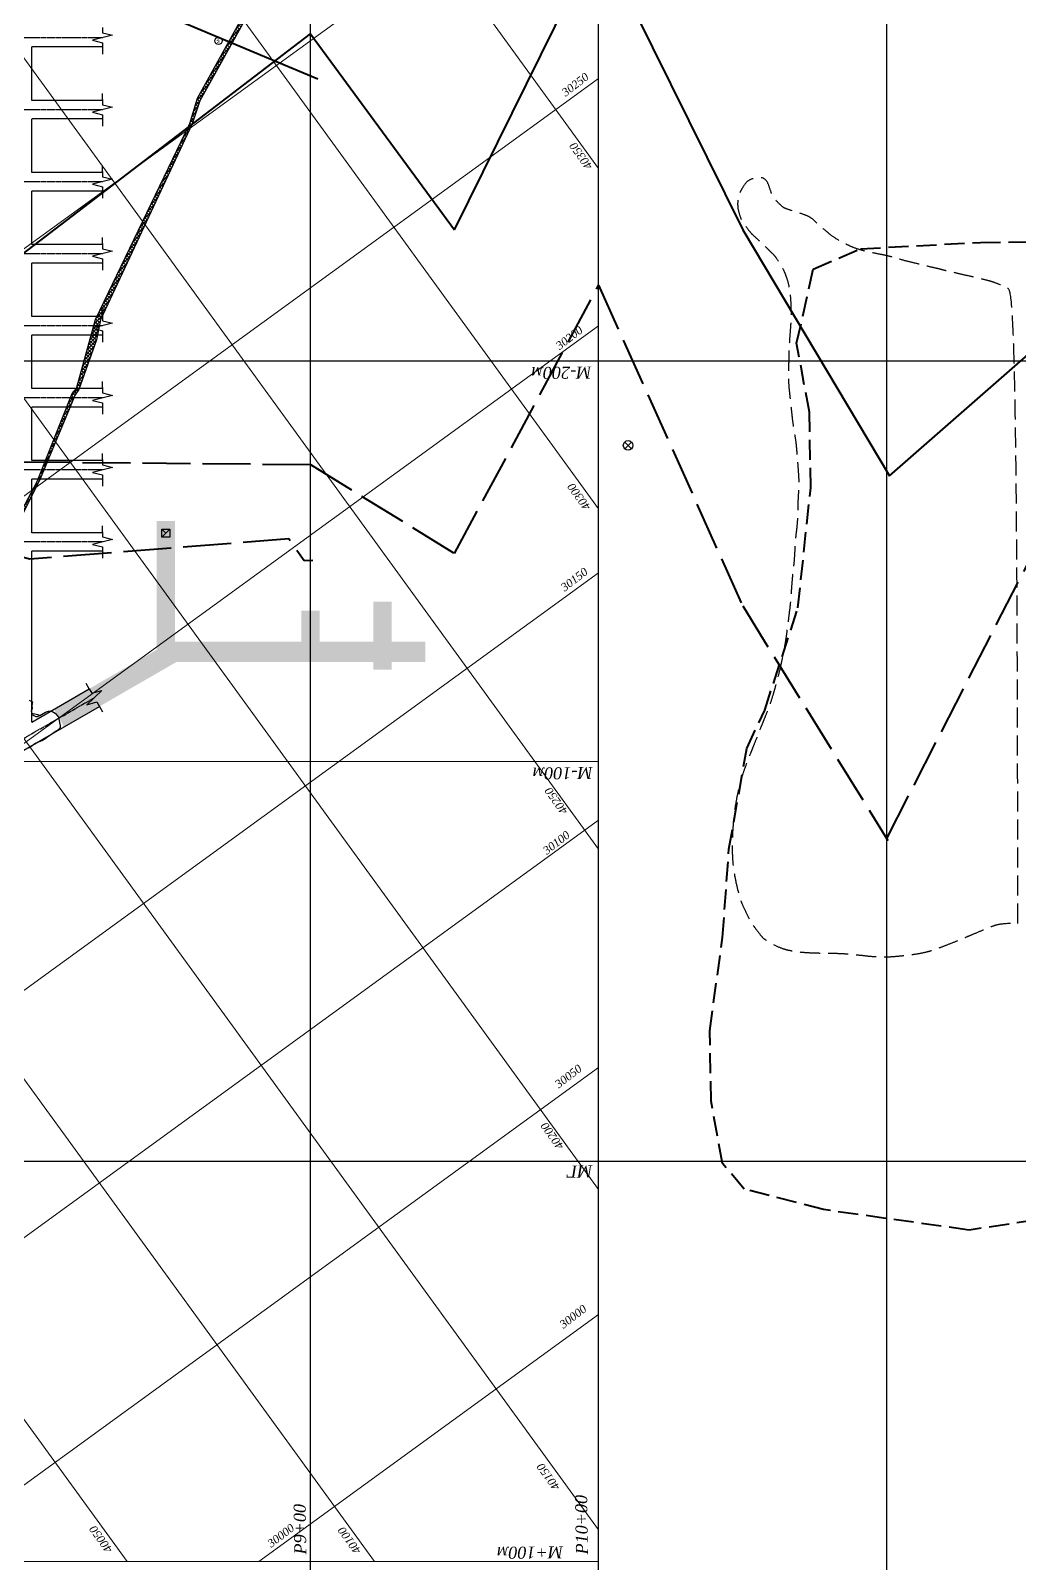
# Model space of a CAD drawing. Header units: millimetres. Extents: x -277 to 3473, y -747 to 1141.
# Drawn here: x 578 to 825.2, y -100.5 to 282.7 of the extents above; entities that cross this region are included whole.
import ezdxf

# ---------------------------------------------------------------- set-up
doc = ezdxf.new("R2010")
doc.units = ezdxf.units.MM
for name, pattern in [('1', [0]), ('ACAD_ISO02W100', [15, 12, -3]), ('DASHDOT', [2.4, 2, -0.2, 0, -0.2]), ('zona5x5', [7, 5, -2])]:
    doc.linetypes.add(name, pattern=pattern)
for name, color, linetype, lineweight in [('Выработки проект', 4, 'Continuous', 30), ('Выработки_факт', 7, 'Continuous', 30), ('Геология ПРГР 2025', 1, 'Continuous', 30), ('Опасная зона 2025', 172, 'Continuous', 40), ('Сетка_геол', 1, 'Continuous', 25), ('Сетка_коорд', 250, 'Continuous', 25)]:
    doc.layers.add(name, color=color, linetype=linetype, lineweight=lineweight)
for name, color, linetype, lineweight, plot in [('Выработки_проект', 4, 'Continuous', 30, False), ('Опасная зона 2023', 1, 'zona5x5', 30, False), ('Оси_проект', 4, 'DASHDOT', 25, False)]:
    doc.layers.add(name, color=color, linetype=linetype, lineweight=lineweight, plot=plot)
doc.layers.add('Г_157_ГКЗ_23', color=1, linetype='Continuous', plot=False)
doc.layers.add('ПРГР_2025 проходка квартал', color=5, linetype='Continuous')
doc.layers.add('СЕТКА', color=1, linetype='Continuous')
doc.styles.add('ГХИ_2.304А', font='2304a_gxi.shx')
doc.styles.add('Сетка_геол', font='timesi.ttf', dxfattribs={"height": 3})
doc.styles.add('Сетка_коорд', font='timesi.ttf', dxfattribs={"height": 2})

msp = doc.modelspace()

# ---------------------------------------------------------------- hatches: boundary and pattern name
at = {"layer": 'Геология ПРГР 2025', "linetype": 'ByBlock', "lineweight": 20, "ltscale": 0.05, "true_color": 0x000000}
h = msp.add_hatch(dxfattribs=at)
h.set_pattern_fill('ANSI37', color=18, scale=5, angle=92)
h.set_pattern_definition([(137, (288.01474, -10140.75063), (-0.426248975, -0.457096064), []), (227, (288.01474, -10140.75063), (0.457096064, -0.426248975), [])])
h.paths.add_polyline_path([(562.76, 339.97), (570.06, 357.39), (571.33, 359.05), (572.44, 362.94), (573.99, 364.78), (575.19, 368.77), (574.34, 364.96), (572.84, 363.08), (571.68, 358.88), (570.35, 357.06), (562.76, 339.77), (558.73, 332.14), (556.95, 328.27), (547.32, 313.3), (547.22, 312.01), (546.81, 307.17), (546.43, 305.41), (545, 298.77), (545.82, 305.42), (546.04, 307.18), (546.42, 311.8), (546.52, 313.02), (556.76, 328.22), (558.54, 332.08), (562.76, 339.97)], flags=17)
h.paths.add_polyline_path([(608.28, 365.17), (613.67, 375.58), (617.43, 388.76), (619.28, 390.53), (625.12, 396.88), (626.65, 398.14), (628.3, 401.99), (630.8, 405.26), (635.39, 414.82), (638.44, 420.97), (639.71, 422.27), (644.22, 430.55), (647.47, 437.83), (649.39, 441.01), (649.49, 441.14), (649.9, 441.62), (659.66, 459.66), (660.31, 461.52), (668.77, 475.57), (669.24, 476.17), (671.15, 478.4), (673.95, 486.6), (681.3, 498.23), (713.78, 549.62), (713.8, 550.62), (713.91, 555.02), (713.94, 556.28), (714.09, 561.89), (714.88, 556.87), (714.2, 552.02), (714.38, 550.88), (714.23, 549.79), (681.43, 497.2), (678.87, 490), (671.45, 478.1), (669.04, 475.02), (660.22, 460.87), (659.64, 459.24), (650.16, 441.6), (649.61, 440.9), (646.37, 433.63), (644.47, 430.51), (639.95, 422.23), (638.63, 420.87), (635.66, 414.73), (630.98, 405.19), (628.46, 401.92), (626.77, 398.08), (625.04, 396.08), (623.92, 394.79), (622.45, 393.59), (619.79, 390.53), (618.12, 388.76), (617.34, 387.39), (614.09, 375.51), (608.65, 365.11), (600.77, 349.07), (599.04, 346.64), (600.93, 349.78), (608.28, 365.17)], flags=17)
h.paths.add_polyline_path([(353.39, -260.8), (354.92, -258.17), (354.92, -258.17), (379.92, -216.49), (379.92, -216.49), (383.16, -211.49), (383.16, -211.49), (383.16, -211.49), (423.41, -138.23), (423.41, -138.23), (423.41, -138.23), (427.56, -131.56), (427.56, -131.56), (453.77, -75.6), (456.67, -71.25), (456.67, -71.25), (474.91, -49.76), (477.69, -44.93), (477.69, -44.93), (498.6, -14.38), (498.6, -14.38), (498.6, -14.38), (501.31, -9.13), (506.5, 1.77), (506.5, 1.77), (510.96, 11.8), (510.96, 11.8), (517.47, 24.86), (517.47, 24.86), (520.48, 31.31), (520.48, 31.31), (524.27, 39.28), (542.47, 77.88), (542.47, 77.88), (546.09, 84.89), (552.65, 95.85), (554.08, 100.74), (558.13, 113.34), (558.13, 113.34), (562.5, 127.56), (563.65, 130.83), (566.23, 138.96), (566.23, 138.96), (570.45, 152.37), (572.99, 157.41), (579.68, 169.99), (588.44, 191.99), (588.44, 191.99), (589.5, 193.19), (589.5, 193.19), (589.5, 193.19), (589.5, 193.19), (594.27, 210.45), (594.27, 210.45), (617.81, 259.43), (619.74, 265.8), (619.74, 265.8), (653.1, 325.95), (653.1, 325.95), (653.1, 325.95), (653.1, 325.95), (655.72, 334.34), (659.9, 346.73), (659.9, 346.73), (661.36, 350.21), (703.28, 402.33), (703.28, 402.33), (703.28, 402.33), (705.78, 405.64), (705.78, 405.64), (793.9, 557.4), (793.9, 557.4), (793.9, 557.4), (796.7, 562.52), (798.64, 565.88), (798.64, 565.88), (798.64, 565.88), (798.64, 565.88), (798.64, 565.88), (797.32, 562.47), (797.32, 562.47), (794.53, 557.39), (794.53, 557.39), (706.41, 405.52), (706.41, 405.52), (704.02, 402.17), (704.02, 402.17), (704.02, 402.17), (661.92, 349.5), (655.95, 333.54), (655.95, 333.54), (653.91, 325.48), (653.91, 325.48), (653.91, 325.48), (620.31, 265.12), (620.31, 265.12), (620.31, 265.12), (618.39, 259.39), (618.39, 259.39), (595.51, 210.39), (595.51, 210.39), (594.51, 205.34), (594.51, 205.34), (590.11, 192.94), (589.14, 191.63), (580.21, 170.07), (580.21, 170.07), (573.81, 157.45), (573.81, 157.45), (571.29, 152.37), (571.29, 152.37), (567.12, 138.84), (567.12, 138.84), (564.69, 130.58), (563.99, 127.72), (563.99, 127.72), (559.28, 113.16), (559.28, 113.16), (555.6, 100.66), (555.6, 100.66), (554.13, 96.72), (554.13, 96.72), (547.59, 85.96), (543.39, 77.5), (543.39, 77.5), (543.39, 77.5), (525.72, 38.65), (521.56, 30.57), (521.56, 30.57), (518.1, 23.71), (518.1, 23.71), (511.3, 10.42), (511.3, 10.42), (506.6, 0.62), (506.6, 0.62), (506.6, 0.62), (501.3, -10.36), (501.3, -10.36), (498.67, -15), (498.67, -15), (478.31, -45.36), (478.31, -45.36), (475.58, -49.98), (475.58, -49.98), (457.69, -70.95), (457.69, -70.95), (454.78, -75.66), (454.78, -75.66), (427.79, -132.62), (427.79, -132.62), (424.13, -138.48), (424.13, -138.48), (424.13, -138.48), (383.66, -211.65), (383.66, -211.65), (380.6, -216.74), (380.6, -216.74), (380.6, -216.74), (355.93, -258.49), (355.93, -258.49), (354.3, -261.09), (354.3, -261.09), (344.95, -275.27), (344.95, -275.27), (340.23, -281.91), (340.23, -281.91), (296.72, -356.17), (296.72, -356.17), (283.11, -368.01), (283.11, -368.01), (273.82, -375.41), (281.65, -368.23), (293.75, -357.34), (293.75, -357.34), (293.72, -357.35), (338.85, -282.4), (338.85, -282.4), (343.92, -274.99), (343.92, -274.99), (353.39, -260.8)])
at = {"layer": 'ПРГР_2025 проходка квартал'}
h = msp.add_hatch(color=46, dxfattribs=at)
h.dxf.hatch_style = 1
h.paths.add_polyline_path([(627.72, 532.23), (627.72, 553.42), (632.32, 553.42), (632.32, 532.23)])
h.paths.add_polyline_path([(627.71, 562.42), (627.71, 566.42), (632.31, 566.42), (632.31, 562.42)])
h.paths.add_polyline_path([(609.52, 127.85), (609.52, 160.06), (614.12, 160.06), (614.12, 129.95), (613.15, 129.95)])
h.paths.add_polyline_path([(645.71, 129.95), (645.71, 137.7), (650.31, 137.7), (650.31, 129.95)])
h.paths.add_polyline_path([(663.71, 129.95), (663.71, 139.95), (668.31, 139.95), (668.31, 129.95)])
h.paths.add_polyline_path([(663.71, 122.9), (663.71, 124.85), (668.31, 124.85), (668.31, 122.9)])
h.paths.add_polyline_path([(573.71, 288.57), (573.71, 306.55), (578.31, 306.55), (578.31, 288.57)])
h.paths.add_polyline_path([(591.71, 301.2), (591.71, 305.36), (596.31, 305.36), (596.31, 301.2)])
h = msp.add_hatch(color=46, dxfattribs=at)
h.dxf.hatch_style = 1
h.paths.add_polyline_path([(586.41, 108.62), (583.86, 113.04), (613.15, 129.95), (676.68, 129.95), (676.68, 124.85), (614.52, 124.85)])

# ---------------------------------------------------------------- linework, layer by layer
at = {"layer": 'Выработки проект'}
for p, q in [((610.82, 156.06), (612.82, 158.06)), ((611.82, 157.06), (610.82, 158.06))]:
    msp.add_line(p, q, dxfattribs=at)
msp.add_lwpolyline([(610.82, 156.06), (610.82, 158.06), (612.82, 158.06), (612.82, 156.06)], close=True, dxfattribs=at)
at = {"layer": 'Выработки_проект'}
for p, q in [((595.98, 278.57), (578.31, 278.57)), ((595.98, 278.57), (578.31, 278.57)), ((595.98, 265.17), (578.31, 265.17)), ((595.98, 265.17), (578.31, 265.17)), ((595.98, 260.57), (578.31, 260.57)), ((595.98, 260.57), (578.31, 260.57)), ((595.98, 247.16), (578.31, 247.16)), ((595.98, 247.16), (578.31, 247.16)), ((595.98, 242.56), (578.31, 242.56)), ((595.98, 242.56), (578.31, 242.56)), ((595.98, 229.16), (578.31, 229.16)), ((595.98, 229.16), (578.31, 229.16)), ((595.98, 224.56), (578.31, 224.56)), ((595.98, 224.56), (578.31, 224.56)), ((595.98, 211.16), (578.31, 211.16)), ((595.98, 211.16), (578.31, 211.16)), ((595.98, 206.56), (578.31, 206.56)), ((595.98, 206.56), (578.31, 206.56)), ((595.98, 193.16), (578.31, 193.16)), ((595.98, 193.16), (578.31, 193.16)), ((595.98, 188.56), (578.31, 188.56)), ((595.98, 188.56), (578.31, 188.56)), ((595.98, 175.16), (578.31, 175.16)), ((595.98, 175.16), (578.31, 175.16)), ((595.98, 170.56), (578.31, 170.56)), ((595.98, 170.56), (578.31, 170.56)), ((595.98, 157.16), (578.31, 157.16)), ((595.98, 157.16), (578.31, 157.16)), ((595.98, 152.56), (578.31, 152.56)), ((595.98, 152.56), (578.31, 152.56))]:
    msp.add_line(p, q, dxfattribs=at)
for points in [[(598.48, 281.49), (593.48, 280.24)], [(593.48, 280.24), (595.98, 279.61)], [(595.98, 283.41), (595.98, 282.11)], [(595.98, 282.11), (598.48, 281.49)], [(578.3, 265.16), (578.3, 278.57)], [(595.98, 279.61), (595.98, 278.31)], [(595.98, 278.31), (595.98, 276.81)], [(595.98, 265.41), (595.98, 266.91)], [(595.98, 265.41), (595.98, 264.11)], [(578.3, 247.16), (578.3, 260.56)], [(598.48, 263.49), (593.48, 262.24)], [(593.48, 262.24), (595.98, 261.61)], [(595.98, 264.11), (598.48, 263.49)], [(595.98, 261.61), (595.98, 260.31)], [(595.98, 260.31), (595.98, 258.81)], [(598.48, 245.49), (593.48, 244.24)], [(595.98, 247.41), (595.98, 248.91)], [(595.98, 247.41), (595.98, 246.11)], [(595.98, 246.11), (598.48, 245.49)], [(578.3, 229.16), (578.3, 242.56)], [(593.48, 244.24), (595.98, 243.61)], [(595.98, 243.61), (595.98, 242.31)], [(595.98, 242.31), (595.98, 240.81)], [(595.98, 229.41), (595.98, 230.91)], [(598.48, 227.49), (593.48, 226.24)], [(593.48, 226.24), (595.98, 225.61)], [(595.98, 229.41), (595.98, 228.11)], [(595.98, 228.11), (598.48, 227.49)], [(578.3, 211.16), (578.3, 224.56)], [(595.98, 225.61), (595.98, 224.31)], [(595.98, 224.31), (595.98, 222.81)], [(595.98, 211.41), (595.98, 212.91)], [(595.98, 211.41), (595.98, 210.11)], [(598.48, 209.49), (593.48, 208.24)], [(593.48, 208.24), (595.98, 207.61)], [(595.98, 210.11), (598.48, 209.49)], [(595.98, 207.61), (595.98, 206.31)], [(578.3, 193.16), (578.3, 206.56)], [(595.98, 206.31), (595.98, 204.81)], [(595.98, 193.41), (595.98, 194.91)], [(595.98, 193.41), (595.98, 192.11)], [(595.98, 192.11), (598.48, 191.49)], [(578.3, 175.16), (578.3, 188.56)], [(598.48, 191.49), (593.48, 190.24)], [(593.48, 190.24), (595.98, 189.61)], [(595.98, 189.61), (595.98, 188.31)], [(595.98, 188.31), (595.98, 186.81)], [(595.98, 175.41), (595.98, 176.91)], [(598.48, 173.49), (593.48, 172.24)], [(595.98, 175.41), (595.98, 174.11)], [(595.98, 174.11), (598.48, 173.49)], [(578.31, 157.16), (578.3, 170.56)], [(593.48, 172.24), (595.98, 171.61)], [(595.98, 171.61), (595.98, 170.31)], [(595.98, 170.31), (595.98, 168.81)], [(595.98, 157.41), (595.98, 158.91)], [(595.98, 157.41), (595.98, 156.11)], [(598.48, 155.49), (593.48, 154.24)], [(593.48, 154.24), (595.98, 153.61)], [(595.98, 156.11), (598.48, 155.49)], [(595.98, 153.61), (595.98, 152.31)], [(578.31, 109.83), (578.31, 152.56)], [(595.98, 152.31), (595.98, 150.81)], [(592.67, 118.13), (591.92, 119.43)], [(578.31, 109.83), (592.67, 118.13)], [(595.8, 117.71), (592.09, 114.13)], [(592.67, 118.13), (593.32, 117)], [(593.32, 117), (595.8, 117.71)], [(581.11, 105.56), (595.22, 113.71)], [(592.09, 114.13), (594.57, 114.84)], [(594.57, 114.84), (595.22, 113.71)], [(595.22, 113.71), (595.97, 112.41)], [(525.27, 73.33), (581.11, 105.56)]]:
    msp.add_lwpolyline(points, dxfattribs=at)
at = {"layer": 'Выработки_факт'}
for p, q in [((728.22, 178.12), (726.52, 179.81)), ((728.22, 179.81), (726.52, 178.12))]:
    msp.add_line(p, q, dxfattribs=at)
for points in [[(577.7, 115.26), (578.47, 114.91), (578.51, 114.79), (578.44, 114.47), (578.38, 113.88), (578.43, 113.25), (578.17, 112.54), (578.33, 111.96)], [(580.34, 111.49), (580.72, 111.69), (581.78, 112.31), (582.53, 112.55), (583.19, 112.59), (584.19, 112.03), (585.02, 111.06), (585.27, 109.71), (585.45, 108.99), (585.38, 108.43), (585.02, 107.89), (584.15, 107.34), (583.57, 106.93), (582.74, 106.37), (582.3, 106.1), (581.55, 105.56), (580.83, 105.13), (580.02, 104.77), (579.38, 104.53), (578.78, 104.16), (578.33, 103.78), (577.54, 103.31)], [(580.34, 111.49), (579.83, 111.62), (578.68, 111.84), (578.33, 111.96)]]:
    msp.add_lwpolyline(points, dxfattribs=at)
at = {"layer": 'Выработки_факт', "linetype": 'Continuous', "lineweight": 25}
msp.add_lwpolyline([(578.33, 111.96), (578.37, 111.79), (578.81, 111.44), (579.32, 111.2), (579.78, 111.19), (580.34, 111.49)], dxfattribs=at)
at = {"layer": 'Выработки_факт'}
msp.add_circle((727.37, 178.97, 7.33), 1.2, dxfattribs=at)
at = {"layer": 'Г_157_ГКЗ_23', "linetype": 'Continuous', "lineweight": 40, "elevation": -223}
msp.add_lwpolyline([(575.42, 301.84), (649.8, 270.64)], dxfattribs=at)
at = {"layer": 'Г_157_ГКЗ_23', "linetype": 'ACAD_ISO02W100', "lineweight": 40, "elevation": -223, "flags": 128}
msp.add_lwpolyline([(143.58, 187.12), (156.67, 180.88), (160.12, 179.01), (170.48, 172.95), (177.63, 169.15), (183.99, 165.5), (195.4, 159.54), (215.65, 148.95), (215.83, 148.85), (224.48, 142.58), (225.92, 141.3), (233.15, 135.9), (235.83, 133.49), (241.77, 128.93), (245.53, 125.5), (250.35, 121.71), (255.07, 117.37), (258.91, 114.29), (264.46, 109.13), (267.45, 106.69), (273.74, 100.78), (276.67, 98.69), (286.86, 91.43), (287.74, 90.72), (293.34, 86.81), (294.89, 86.95), (326.11, 125.87), (358.81, 81.46), (359.79, 78.88), (360.97, 77.73), (363.46, 75.29), (365.61, 73.18), (367.5, 71.33), (390.27, 88.59), (421.46, 78.89), (424.67, 78.18), (426.78, 77.72), (443.39, 79.79), (464.77, 82.37), (481.99, 84.87), (500.58, 89.94), (502.8, 92.23), (503.26, 92.81), (509.74, 99.72), (511.57, 102.07), (516.4, 107.41), (519.44, 111.42), (522.82, 115.26), (526.94, 120.85), (529.01, 123.28), (534.09, 130.34), (534.99, 131.43), (538.84, 136.92), (538.9, 137), (539.15, 137.71), (544.07, 139.46), (571.74, 152.24), (577.87, 150.63), (642.54, 155.67), (644.4, 153.04), (646.38, 150.23), (648.57, 150.26)], dxfattribs=at)
at = {"layer": 'Геология ПРГР 2025', "color": 1, "linetype": 'ACAD_ISO02W100', "lineweight": 40}
msp.add_line((648.01, 174.21), (684.01, 151.94, 0), dxfattribs=at)
at = {"layer": 'Геология ПРГР 2025', "color": 7, "linetype": '1', "lineweight": 30, "elevation": 157}
for points in [[(572.99, 157.41), (579.68, 169.99), (588.44, 191.99), (588.44, 191.99), (589.5, 193.19), (589.5, 193.19), (589.5, 193.19), (589.5, 193.19), (594.27, 210.45), (594.27, 210.45), (617.81, 259.43), (619.74, 265.8), (619.74, 265.8), (653.1, 325.95)], [(653.91, 325.48), (620.31, 265.12), (620.31, 265.12), (620.31, 265.12), (618.39, 259.39), (618.39, 259.39), (595.51, 210.39), (595.51, 210.39), (594.51, 205.34), (594.51, 205.34), (590.11, 192.94), (589.14, 191.63), (580.21, 170.07), (580.21, 170.07), (573.81, 157.45)]]:
    msp.add_lwpolyline(points, dxfattribs=at)
at = {"layer": 'Геология ПРГР 2025', "color": 1, "linetype": 'ByBlock', "lineweight": 40, "ltscale": 0.1, "elevation": 0}
for points in [[(684, 232.88), (720.01, 305.81)], [(720.01, 305.81), (756.01, 232.83)], [(648.01, 281.85), (684, 232.88)], [(756.01, 232.83), (792.67, 171.35)], [(792.67, 171.35), (828.01, 202.27)]]:
    msp.add_lwpolyline(points, dxfattribs=at)
at = {"layer": 'Геология ПРГР 2025', "color": 1, "linetype": 'ByBlock', "lineweight": 40, "ltscale": 0.1}
msp.add_lwpolyline([(144.01, 237.09), (216.01, 173.02), (288.01, 148.48), (324.01, 185.19), (360.01, 185.19), (377.27, 182.62), (420.96, 176.1), (432.01, 174.46), (504.01, 193.22), (576.01, 226.75), (648.01, 281.85)], dxfattribs=at)
at = {"layer": 'Геология ПРГР 2025', "color": 1, "linetype": 'ACAD_ISO02W100', "lineweight": 40, "elevation": 0}
for points in [[(684.01, 151.94), (720.01, 219.01)], [(720, 219), (756.01, 138.84)], [(792, 80.72), (828.01, 150.88)], [(756.01, 138.84), (792.32, 80.22)]]:
    msp.add_lwpolyline(points, dxfattribs=at)
at = {"layer": 'Геология ПРГР 2025', "color": 1, "linetype": 'ACAD_ISO02W100', "lineweight": 40}
msp.add_lwpolyline([(144.01, 186.87), (216.01, 146.57), (288.01, 86.89), (324.01, 122.48), (360.01, 78.98), (396.08, 87.4), (432.01, 77.86), (468.01, 82.53), (504.01, 90.12), (576.01, 174.86), (648.01, 174.21)], dxfattribs=at)
at = {"layer": 'Геология ПРГР 2025', "color": 18, "lineweight": 30, "ltscale": 5, "true_color": 0x000000}
msp.add_circle((624.98, 280.12, 0), 0.915, dxfattribs=at)
at = {"layer": 'Опасная зона 2023', "linetype": 'zona5x5'}
msp.add_open_spline([(824.77, 59.49, 40), (822, 59.65, 40), (819.23, 59.11, 40), (819.09, 59.05, 40), (816.46, 58.03, 40), (813.7, 56.84, 40), (811.58, 55.95, 40), (810.93, 55.68, 40), (808.16, 54.54, 40), (805.39, 53.46, 40), (803.67, 52.86, 40), (802.62, 52.51, 40), (799.85, 51.89, 40), (797.08, 51.54, 40), (794.32, 51.25, 40), (791.55, 51.07, 40), (788.78, 51.18, 40), (786.01, 51.49, 40), (783.24, 51.79, 40), (780.47, 52, 40), (777.7, 52.06, 40), (774.93, 52.08, 40), (772.17, 52.17, 40), (769.4, 52.42, 40), (767.24, 52.86, 40), (766.63, 52.98, 40), (763.86, 54, 40), (761.09, 55.81, 40), (760.97, 55.95, 40), (758.56, 59.05, 40), (758.32, 59.35, 40), (756.81, 62.14, 40), (755.55, 65.05, 40), (755.49, 65.24, 40), (754.62, 68.33, 40), (753.96, 71.43, 40), (753.52, 74.52, 40), (753.37, 77.62, 40), (753.4, 80.71, 40), (753.58, 83.81, 40), (753.87, 86.9, 40), (754.33, 90, 40), (754.97, 93.09, 40), (755.55, 95.16, 40), (755.81, 96.19, 40), (756.87, 99.28, 40), (758.1, 102.38, 40), (758.32, 102.9, 40), (759.34, 105.47, 40), (760.56, 108.57, 40), (761.09, 109.81, 40), (761.82, 111.66, 40), (763.03, 114.76, 40), (763.86, 117.62, 40), (763.93, 117.85, 40), (764.79, 120.95, 40), (765.56, 124.04, 40), (766.2, 127.14, 40), (766.63, 129.61, 40), (766.75, 130.23, 40), (767.17, 133.33, 40), (767.54, 136.42, 40), (767.93, 139.52, 40), (768.16, 142.61, 40), (768.36, 145.71, 40), (768.76, 148.8, 40), (769, 151.9, 40), (769.11, 154.99, 40), (769.4, 157.42, 40), (769.5, 158.09, 40), (769.77, 161.18, 40), (769.75, 164.28, 40), (769.97, 167.37, 40), (770.07, 170.47, 40), (769.81, 173.56, 40), (769.58, 176.66, 40), (769.4, 178.7, 40), (769.32, 179.75, 40), (768.81, 182.85, 40), (768.34, 185.94, 40), (768.05, 189.04, 40), (767.68, 192.13, 40), (767.41, 195.23, 40), (767.46, 198.32, 40), (767.56, 201.42, 40), (767.63, 204.51, 40), (767.89, 207.61, 40), (768.11, 210.7, 40), (768.09, 213.8, 40), (767.9, 216.89, 40), (767.36, 219.99, 40), (766.63, 221.81, 40), (766.17, 223.08, 40), (764.18, 226.18, 40), (763.86, 226.53, 40), (761.09, 229.25, 40), (761.06, 229.27, 40), (758.32, 231.81, 40), (757.74, 232.37, 40), (755.63, 235.46, 40), (755.55, 235.68, 40), (754.56, 238.56, 40), (754.94, 241.65, 40), (755.55, 242.6, 40), (756.71, 244.75, 40), (758.32, 245.74, 40), (761.09, 246.16, 40), (762.41, 244.75, 40), (763.23, 241.65, 40), (763.86, 240.66, 40), (765.97, 238.56, 40), (766.63, 238.18, 40), (769.4, 237.31, 40), (772.17, 236.43, 40), (773.76, 235.46, 40), (774.93, 233.94, 40), (777.17, 232.37, 40), (777.7, 231.74, 40), (780.47, 229.9, 40), (781.93, 229.27, 40), (783.24, 228.56, 40), (786.01, 227.63, 40), (788.78, 227.05, 40), (791.55, 226.51, 40), (792.95, 226.18, 40), (794.32, 225.77, 40), (797.08, 225, 40), (799.85, 224.33, 40), (802.62, 223.66, 40), (805.12, 223.08, 40), (805.39, 223, 40), (808.16, 222.31, 40), (810.93, 221.68, 40), (813.7, 221.05, 40), (816.46, 220.41, 40), (818.04, 219.99, 40), (819.23, 219.6, 40), (822, 218.42, 40), (824.77, 216.9, 40), (824.77, 59.49, 40)], degree=3, dxfattribs=at)
at = {"layer": 'Опасная зона 2025', "color": 1, "linetype": 'zona5x5'}
msp.add_lwpolyline([(829.5, -14.61), (812.59, -17.17), (776.2, -12.06), (756.41, -6.95), (750.99, -0.56), (748.11, 15.09), (747.79, 32.66), (750.99, 55.97), (752.58, 78.01), (757.05, 103.24), (761.52, 112.83), (769.82, 138.38), (773.01, 168.4), (772.69, 187.25), (769.5, 204.49), (773.65, 223.02), (785.46, 228.13), (815.46, 229.73), (847.37, 230.04)], dxfattribs=at)
at = {"layer": 'Оси_проект', "ltscale": 0.5}
for points in [[(595.98, 280.87), (576.01, 280.87)], [(595.98, 262.87), (576.01, 262.87)], [(595.98, 244.86), (576.01, 244.86)], [(595.98, 226.86), (576.01, 226.86)], [(595.98, 208.86), (576.01, 208.86)], [(595.98, 190.86), (576.01, 190.86)], [(595.98, 172.86), (576.01, 172.86)], [(595.98, 154.86), (562.51, 154.86)], [(474.68, 47.06), (593.94, 115.92)]]:
    msp.add_lwpolyline(points, dxfattribs=at)
at = {"layer": 'СЕТКА', "color": 10, "linetype": 'Continuous', "lineweight": 30}
for p, q in [((648, 200), (648, 1000)), ((720, 200), (720, 1000)), ((792, 200), (792, 1000)), ((648, 200, 320), (648, 800, 320)), ((720, 200, 320), (720, 800, 320)), ((792, 200, 320), (792, 800, 320)), ((1440, 200), (360, 200)), ((648.01, -600), (648, 200)), ((648.01, -600), (648, 200)), ((648.01, -400, 320), (648, 200, 320)), ((720.01, -600), (720, 200)), ((720.01, -600), (720, 200)), ((720.01, -400, 320), (720, 200, 320)), ((792.01, -600), (792, 200)), ((792.01, -600), (792, 200)), ((792.01, -400, 320), (792, 200, 320)), ((1440.01, 0), (360.01, 0))]:
    msp.add_line(p, q, dxfattribs=at)
at = {"layer": 'Сетка_геол', "linetype": 'Continuous', "lineweight": 15}
for p, q in [((648.01, -100), (648.01, 600)), ((720.01, -100), (720.01, 600)), ((72.01, 200), (720.01, 200)), ((72.01, 99.99), (720.01, 100)), ((72.01, 0), (720.01, 0)), ((72.01, -100), (720.01, -100))]:
    msp.add_line(p, q, dxfattribs=at)
at = {"layer": 'Сетка_коорд', "linetype": 'ByBlock', "lineweight": 0, "ltscale": 0.2}
for p, q in [((602.16, -100), (93.58, 600)), ((663.97, -100), (155.39, 600)), ((720.01, -92.07), (217.19, 600)), ((720.01, -7.01), (278.99, 600)), ((720.01, 78.06), (340.8, 600)), ((720.01, 163.12), (402.6, 600)), ((720.01, 248.19), (464.4, 600)), ((124.71, -100), (720.01, 332.51)), ((209.77, -100), (720.01, 270.7)), ((294.84, -100), (720.01, 208.9)), ((379.9, -100), (720.01, 147.1)), ((464.97, -100), (720.01, 85.29)), ((550.03, -100), (720.01, 23.49)), ((635.1, -100), (720.01, -38.31))]:
    msp.add_line(p, q, dxfattribs=at)

# ---------------------------------------------------------------- texts
at = {"layer": 'Геология ПРГР 2025', "color": 18, "lineweight": 30, "ltscale": 5, "true_color": 0x000000, "insert": (624.57, 279.55, 0), "char_height": 0.7, "attachment_point": 1, "rotation": 90, "style": 'ГХИ_2.304А'}
msp.add_mtext_dynamic_manual_height_columns('Мч', width=2.4945, gutter_width=2.13, heights=[0], dxfattribs=at)
at = {"layer": 'Сетка_геол', "linetype": 'Continuous', "lineweight": 15, "char_height": 3, "width": 6.4704, "attachment_point": 1, "rotation": 180.5398, "style": 'Сетка_геол'}
for s, insert in [('М-200м', (718.2, 195.69)), ('М-100м', (718.52, 95.59)), ('МГ ', (718.46, -4)), ('М+100м', (711.13, -99.21))]:
    msp.add_mtext(s, dxfattribs=dict(at, insert=insert))
at = {"layer": 'Сетка_геол', "char_height": 3, "width": 6.4704, "attachment_point": 1, "rotation": 90.8164, "style": 'Сетка_геол'}
for s, insert in [('Р10+00', (714.33, -98.28)), ('Р9+00', (643.95, -98.28))]:
    msp.add_mtext(s, dxfattribs=dict(at, insert=insert))
at = {"layer": 'Сетка_коорд', "lineweight": 15, "char_height": 2, "attachment_point": 1, "style": 'Сетка_коорд'}
for s, insert, rotation in [('30250', (710.54, 267.69), 37.493), ('40350', (716.98, 247.64), 125.6536), ('30200', (709.05, 204.37), 37.493), ('40300', (716.49, 162.46), 125.6536), ('30150', (710.3, 143.97), 37.493), ('40250', (710.79, 86.43), 125.6536), ('30100', (705.83, 78.17), 37.493), ('30050', (708.82, 19.78), 37.493), ('40200', (709.8, 2.68), 125.6536), ('30000', (710, -40.29), 37.493), ('40150', (708.82, -82.52), 125.6536), ('40050', (596.98, -98.11), 125.6536), ('30000', (636.97, -95.03), 37.493), ('40100', (659.09, -98.43), 125.6536)]:
    msp.add_mtext_dynamic_manual_height_columns(s, width=8.9739, gutter_width=25, heights=[0], dxfattribs=dict(at, insert=insert, rotation=rotation))

doc.saveas('drawing.dxf')
